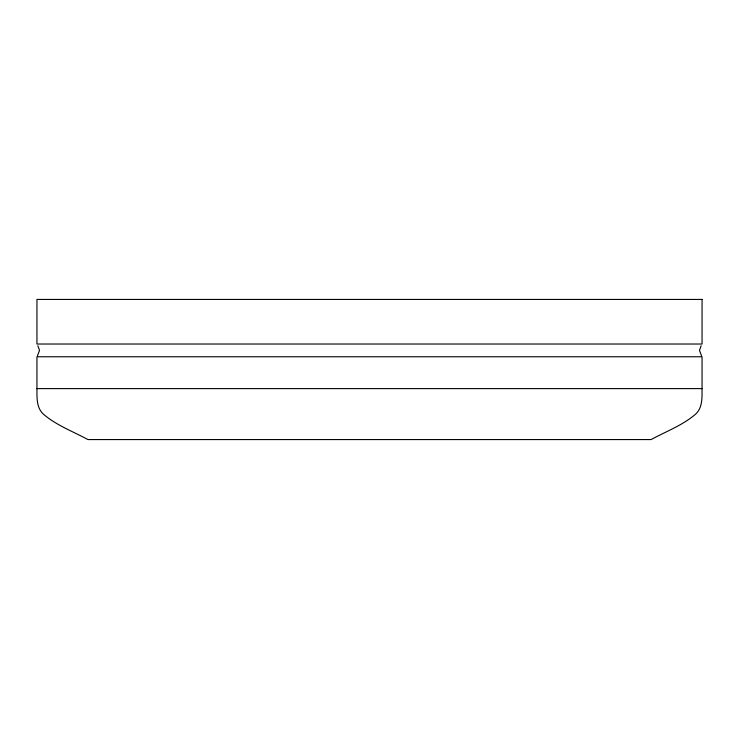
<?xml version="1.0" encoding="UTF-8"?>
<svg xmlns="http://www.w3.org/2000/svg" width="739" height="739" viewBox="0 0 739 739"><rect width="100%" height="100%" fill="white"/><g stroke="black" fill="none" stroke-linecap="round" stroke-linejoin="round"><path stroke-width="1.11" d="M702.05 388.612C702.013 397.333 702.706 407.595 695.676 414.089C682.633 425.359 666.07 431.41 651.087 439.566L87.913 439.566C72.93 431.41 56.367 425.359 43.324 414.089C36.294 407.595 36.987 397.333 36.95 388.612L36.95 356.761L702.05 356.761L702.05 388.612L36.95 388.612M701.126 345.75L699.482 350.388L701.56 355.847M37.44 355.847L39.518 350.388L37.874 345.75M702.05 299.434L36.95 299.434L36.95 344.023L702.05 344.023L702.05 299.434"/></g></svg>
